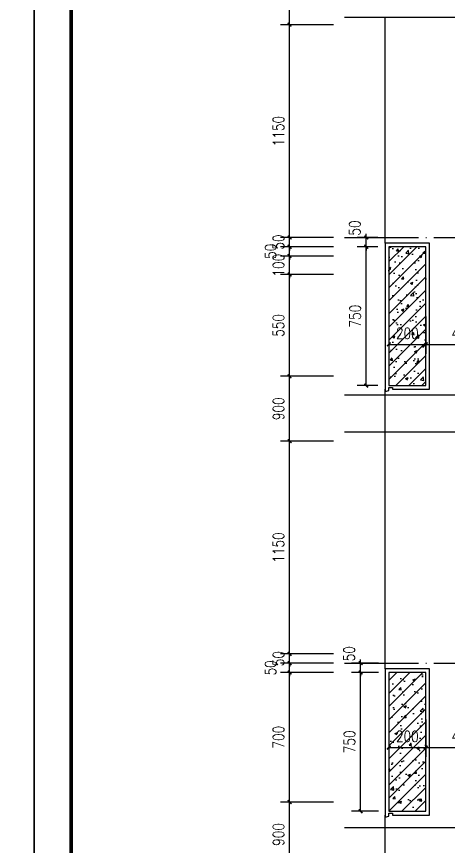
# Model space of a CAD drawing. Extents: x 718358 to 1668613, y -348838 to -159582.
# Drawn here: x 844363 to 846698, y -327452 to -322968 of the extents above; entities that cross this region are included whole.
import ezdxf

# ---------------------------------------------------------------- set-up
doc = ezdxf.new("R2010")
doc.units = 0
doc.header["$LTSCALE"] = 1000
doc.linetypes.add('DOTE', pattern=[2.42, 2, -0.2, 0.02, -0.2])
for name, color, linetype in [('建-可见线', 7, 'Continuous'), ('建-图例填充', 251, 'Continuous'), ('建-图框', 4, 'Continuous'), ('建-墙体', 2, 'Continuous'), ('建-尺寸', 73, 'Continuous'), ('建-符号', 3, 'Continuous'), ('建-轮廓线', 7, 'Continuous'), ('建-轴网', 14, 'DOTE')]:
    doc.layers.add(name, color=color, linetype=linetype)
doc.styles.add('DIM_FONT', font='SIMPLEX.shx', dxfattribs={"width": 0.8, "bigfont": 'GBCBIG.shx'})
doc.dimstyles.new('DIMN20', dxfattribs={"dimscale": 0.2, "dimtxt": 300, "dimasz": 100, "dimexe": 250, "dimexo": 300, "dimgap": 150, "dimtad": 1, "dimdec": 0, "dimzin": 0, "dimdsep": 46, "dimtxsty": 'DIM_FONT', "dimblk": 'ARCHTICK', "dimcen": 0.09, "dimdle": 1, "dimclrt": 7, "dimazin": 2, "dimtfac": 1, "dimtdec": 0, "dimtix": 1, "dimtmove": 2, "dimatfit": 3, "dimldrblk": 'ARCHTICK', "dimfxl": 1, "dimtolj": 1, "dimtzin": 0, "dimarcsym": 0})
pattern_1 = [(45, (-512.56, 0), (-35.355339, 35.355339), []), (50, (-512.56, 0), (143.452037, -12.550427), [15, -165]), (355, (-512.56, 0), (-27.750267, 150.438427), [12, -132]), (100.4514, (-500.6, -1.05), (115.701876, 137.887908), [12.748038, -140.228422]), (46.1842, (-512.56, 40), (213.44821, -33.103803), [22.5, -247.5]), (96.6356, (-494.77, 37.24), (186.93254, 194.823574), [19.12206, -210.3426]), (351.1842, (-512.56, 40), (186.93239, 194.82372), [18, -198]), (21, (-492.56, 30), (119.38141, -80.523778), [15, -165]), (326, (-492.56, 30), (48.663066, 145.03001), [12, -132]), (71.4514, (-482.61, 23.29), (168.044526, 64.5061), [12.748038, -140.228422]), (37.5, (-512.56, 0), (2.431971, 66.5787708), [0, -130.4, 0, -134, 0, -132.5]), (7.5, (-512.56, 0), (52.6139075, 78.8823424), [0, -76.4, 0, -127.4, 0, -50.5]), (327.5, (-557.16, 0), (106.7644872, -4.5109743), [0, -50, 0, -156, 0, -207]), (317.5, (-577.16, 0), (116.637234, 20.020996), [0, -65, 0, -103.6, 0, -147])]

# ---------------------------------------------------------------- blocks, each defined once
blk = doc.blocks.new('_ArchTick')
at = {"color": 0, "linetype": 'ByBlock', "const_width": 0.4}
blk.add_lwpolyline([(-0.5, -0.5), (0.5, 0.5)], dxfattribs=at)
blk = doc.blocks.new('*D1517')
at = {"layer": 'Defpoints', "color": 0, "transparency": 16777216}
for p in [(845839.7, -327211.9), (846136.4, -327211.9), (846136.4, -327562)]:
    blk.add_point(p, dxfattribs=at)
at = {"layer": '建-尺寸', "color": 0, "lineweight": -2, "transparency": 16777216}
for p, q in [((846076.4, -327211.9), (845789.7, -327211.9)), ((845839.7, -327562.2), (845839.7, -327211.7)), ((846076.4, -327562), (845789.7, -327562))]:
    blk.add_line(p, q, dxfattribs=at)
at = {"layer": '建-尺寸', "color": 0, "lineweight": -2, "transparency": 16777216, "xscale": 20, "yscale": 20, "zscale": 20}
for p, rotation in [((845839.7, -327211.9), 90), ((845839.7, -327562), 270)]:
    blk.add_blockref('_ArchTick', p, dxfattribs=dict(at, rotation=rotation))
at = {"layer": '建-尺寸', "color": 7, "transparency": 16777216, "insert": (845779.7, -327387), "char_height": 60, "attachment_point": 5, "rotation": 90, "style": 'DIM_FONT'}
blk.add_mtext('\\A1;900', dxfattribs=at)
blk = doc.blocks.new('*D1518')
at = {"layer": 'Defpoints', "color": 0, "transparency": 16777216}
for p in [(845839.7, -326511.9), (846136.4, -326511.9), (846136.4, -327211.9)]:
    blk.add_point(p, dxfattribs=at)
at = {"layer": '建-尺寸', "color": 0, "lineweight": -2, "transparency": 16777216}
for p, q in [((846076.4, -326511.9), (845789.7, -326511.9)), ((845839.7, -327212.1), (845839.7, -326511.7)), ((846076.4, -327211.9), (845789.7, -327211.9))]:
    blk.add_line(p, q, dxfattribs=at)
at = {"layer": '建-尺寸', "color": 0, "lineweight": -2, "transparency": 16777216, "xscale": 20, "yscale": 20, "zscale": 20}
for p, rotation in [((845839.7, -326511.9), 90), ((845839.7, -327211.9), 270)]:
    blk.add_blockref('_ArchTick', p, dxfattribs=dict(at, rotation=rotation))
at = {"layer": '建-尺寸', "color": 7, "transparency": 16777216, "insert": (845779.7, -326861.9), "char_height": 60, "attachment_point": 5, "rotation": 90, "style": 'DIM_FONT'}
blk.add_mtext('\\A1;700', dxfattribs=at)
blk = doc.blocks.new('*D1519')
at = {"layer": 'Defpoints', "color": 0, "transparency": 16777216}
for p in [(845839.7, -326461.9), (846136.4, -326461.9), (846136.4, -326511.9)]:
    blk.add_point(p, dxfattribs=at)
at = {"layer": '建-尺寸', "color": 0, "lineweight": -2, "transparency": 16777216}
for p, q in [((845839.7, -326461.9), (845839.7, -326441.9)), ((846076.4, -326461.9), (845789.7, -326461.9)), ((845839.7, -326511.9), (845839.7, -326461.9)), ((846076.4, -326511.9), (845789.7, -326511.9)), ((845839.7, -326511.9), (845839.7, -326531.9))]:
    blk.add_line(p, q, dxfattribs=at)
at = {"layer": '建-尺寸', "color": 0, "lineweight": -2, "transparency": 16777216, "xscale": 20, "yscale": 20, "zscale": 20}
for p, rotation in [((845839.7, -326461.9), 270), ((845839.7, -326511.9), 90)]:
    blk.add_blockref('_ArchTick', p, dxfattribs=dict(at, rotation=rotation))
at = {"layer": '建-尺寸', "color": 7, "transparency": 16777216, "insert": (845736.7, -326486.9), "char_height": 60, "attachment_point": 5, "rotation": 90, "style": 'DIM_FONT'}
blk.add_mtext('\\A1;50', dxfattribs=at)
blk = doc.blocks.new('*D1520')
at = {"layer": 'Defpoints', "color": 0, "transparency": 16777216}
for p in [(845839.7, -326411.9), (846136.4, -326411.9), (846136.4, -326461.9)]:
    blk.add_point(p, dxfattribs=at)
at = {"layer": '建-尺寸', "color": 0, "lineweight": -2, "transparency": 16777216}
for p, q in [((846076.4, -326411.9), (845789.7, -326411.9)), ((845839.7, -326411.9), (845839.7, -326391.9)), ((845839.7, -326461.9), (845839.7, -326411.9)), ((846076.4, -326461.9), (845789.7, -326461.9)), ((845839.7, -326461.9), (845839.7, -326481.9))]:
    blk.add_line(p, q, dxfattribs=at)
at = {"layer": '建-尺寸', "color": 0, "lineweight": -2, "transparency": 16777216, "xscale": 20, "yscale": 20, "zscale": 20}
for p, rotation in [((845839.7, -326411.9), 270), ((845839.7, -326461.9), 90)]:
    blk.add_blockref('_ArchTick', p, dxfattribs=dict(at, rotation=rotation))
at = {"layer": '建-尺寸', "color": 7, "transparency": 16777216, "insert": (845779.7, -326436.9), "char_height": 60, "attachment_point": 5, "rotation": 90, "style": 'DIM_FONT'}
blk.add_mtext('\\A1;50', dxfattribs=at)
blk = doc.blocks.new('*D1521')
at = {"layer": 'Defpoints', "color": 0, "transparency": 16777216}
for p in [(845839.7, -325261.9), (846136.4, -325261.9), (846136.4, -326411.9)]:
    blk.add_point(p, dxfattribs=at)
at = {"layer": '建-尺寸', "color": 0, "lineweight": -2, "transparency": 16777216}
for p, q in [((846076.4, -325261.9), (845789.7, -325261.9)), ((845839.7, -326412.1), (845839.7, -325261.7)), ((846076.4, -326411.9), (845789.7, -326411.9))]:
    blk.add_line(p, q, dxfattribs=at)
at = {"layer": '建-尺寸', "color": 0, "lineweight": -2, "transparency": 16777216, "xscale": 20, "yscale": 20, "zscale": 20}
for p, rotation in [((845839.7, -325261.9), 90), ((845839.7, -326411.9), 270)]:
    blk.add_blockref('_ArchTick', p, dxfattribs=dict(at, rotation=rotation))
at = {"layer": '建-尺寸', "color": 7, "transparency": 16777216, "insert": (845779.7, -325836.9), "char_height": 60, "attachment_point": 5, "rotation": 90, "style": 'DIM_FONT'}
blk.add_mtext('\\A1;1150', dxfattribs=at)
blk = doc.blocks.new('*D1522')
at = {"layer": 'Defpoints', "color": 0, "transparency": 16777216}
for p in [(845839.7, -324911.9), (846136.4, -324911.9), (846136.4, -325261.9)]:
    blk.add_point(p, dxfattribs=at)
at = {"layer": '建-尺寸', "color": 0, "lineweight": -2, "transparency": 16777216}
for p, q in [((846076.4, -324911.9), (845789.7, -324911.9)), ((845839.7, -325262.1), (845839.7, -324911.7)), ((846076.4, -325261.9), (845789.7, -325261.9))]:
    blk.add_line(p, q, dxfattribs=at)
at = {"layer": '建-尺寸', "color": 0, "lineweight": -2, "transparency": 16777216, "xscale": 20, "yscale": 20, "zscale": 20}
for p, rotation in [((845839.7, -324911.9), 90), ((845839.7, -325261.9), 270)]:
    blk.add_blockref('_ArchTick', p, dxfattribs=dict(at, rotation=rotation))
at = {"layer": '建-尺寸', "color": 7, "transparency": 16777216, "insert": (845779.7, -325086.9), "char_height": 60, "attachment_point": 5, "rotation": 90, "style": 'DIM_FONT'}
blk.add_mtext('\\A1;900', dxfattribs=at)
blk = doc.blocks.new('*D1523')
at = {"layer": 'Defpoints', "color": 0, "transparency": 16777216}
for p in [(845839.7, -324361.9), (846136.4, -324361.9), (846136.4, -324911.9)]:
    blk.add_point(p, dxfattribs=at)
at = {"layer": '建-尺寸', "color": 0, "lineweight": -2, "transparency": 16777216}
for p, q in [((846076.4, -324361.9), (845789.7, -324361.9)), ((845839.7, -324912.1), (845839.7, -324361.7)), ((846076.4, -324911.9), (845789.7, -324911.9))]:
    blk.add_line(p, q, dxfattribs=at)
at = {"layer": '建-尺寸', "color": 0, "lineweight": -2, "transparency": 16777216, "xscale": 20, "yscale": 20, "zscale": 20}
for p, rotation in [((845839.7, -324361.9), 90), ((845839.7, -324911.9), 270)]:
    blk.add_blockref('_ArchTick', p, dxfattribs=dict(at, rotation=rotation))
at = {"layer": '建-尺寸', "color": 7, "transparency": 16777216, "insert": (845779.7, -324636.9), "char_height": 60, "attachment_point": 5, "rotation": 90, "style": 'DIM_FONT'}
blk.add_mtext('\\A1;550', dxfattribs=at)
blk = doc.blocks.new('*D1524')
at = {"layer": 'Defpoints', "color": 0, "transparency": 16777216}
for p in [(845839.7, -324261.9), (846136.4, -324261.9), (846136.4, -324361.9)]:
    blk.add_point(p, dxfattribs=at)
at = {"layer": '建-尺寸', "color": 0, "lineweight": -2, "transparency": 16777216}
for p, q in [((846076.4, -324261.9), (845789.7, -324261.9)), ((845839.7, -324261.9), (845839.7, -324241.9)), ((845839.7, -324361.9), (845839.7, -324261.9)), ((846076.4, -324361.9), (845789.7, -324361.9)), ((845839.7, -324361.9), (845839.7, -324381.9))]:
    blk.add_line(p, q, dxfattribs=at)
at = {"layer": '建-尺寸', "color": 0, "lineweight": -2, "transparency": 16777216, "xscale": 20, "yscale": 20, "zscale": 20}
for p, rotation in [((845839.7, -324261.9), 270), ((845839.7, -324361.9), 90)]:
    blk.add_blockref('_ArchTick', p, dxfattribs=dict(at, rotation=rotation))
at = {"layer": '建-尺寸', "color": 7, "transparency": 16777216, "insert": (845779.7, -324311.9), "char_height": 60, "attachment_point": 5, "rotation": 90, "style": 'DIM_FONT'}
blk.add_mtext('\\A1;100', dxfattribs=at)
blk = doc.blocks.new('*D1525')
at = {"layer": 'Defpoints', "color": 0, "transparency": 16777216}
for p in [(845839.7, -324211.9), (846136.4, -324211.9), (846136.4, -324261.9)]:
    blk.add_point(p, dxfattribs=at)
at = {"layer": '建-尺寸', "color": 0, "lineweight": -2, "transparency": 16777216}
for p, q in [((846076.4, -324211.9), (845789.7, -324211.9)), ((845839.7, -324211.9), (845839.7, -324191.9)), ((845839.7, -324261.9), (845839.7, -324211.9)), ((846076.4, -324261.9), (845789.7, -324261.9)), ((845839.7, -324261.9), (845839.7, -324281.9))]:
    blk.add_line(p, q, dxfattribs=at)
at = {"layer": '建-尺寸', "color": 0, "lineweight": -2, "transparency": 16777216, "xscale": 20, "yscale": 20, "zscale": 20}
for p, rotation in [((845839.7, -324211.9), 270), ((845839.7, -324261.9), 90)]:
    blk.add_blockref('_ArchTick', p, dxfattribs=dict(at, rotation=rotation))
at = {"layer": '建-尺寸', "color": 7, "transparency": 16777216, "insert": (845736.7, -324236.9), "char_height": 60, "attachment_point": 5, "rotation": 90, "style": 'DIM_FONT'}
blk.add_mtext('\\A1;50', dxfattribs=at)
blk = doc.blocks.new('*D1526')
at = {"layer": 'Defpoints', "color": 0, "transparency": 16777216}
for p in [(845839.7, -324161.9), (846136.4, -324161.9), (846136.4, -324211.9)]:
    blk.add_point(p, dxfattribs=at)
at = {"layer": '建-尺寸', "color": 0, "lineweight": -2, "transparency": 16777216}
for p, q in [((846076.4, -324161.9), (845789.7, -324161.9)), ((845839.7, -324161.9), (845839.7, -324141.9)), ((845839.7, -324211.9), (845839.7, -324161.9)), ((846076.4, -324211.9), (845789.7, -324211.9)), ((845839.7, -324211.9), (845839.7, -324231.9))]:
    blk.add_line(p, q, dxfattribs=at)
at = {"layer": '建-尺寸', "color": 0, "lineweight": -2, "transparency": 16777216, "xscale": 20, "yscale": 20, "zscale": 20}
for p, rotation in [((845839.7, -324161.9), 270), ((845839.7, -324211.9), 90)]:
    blk.add_blockref('_ArchTick', p, dxfattribs=dict(at, rotation=rotation))
at = {"layer": '建-尺寸', "color": 7, "transparency": 16777216, "insert": (845779.7, -324186.9), "char_height": 60, "attachment_point": 5, "rotation": 90, "style": 'DIM_FONT'}
blk.add_mtext('\\A1;50', dxfattribs=at)
blk = doc.blocks.new('*D1527')
at = {"layer": 'Defpoints', "color": 0, "transparency": 16777216}
for p in [(845839.7, -323012), (846136.4, -323012), (846136.4, -324161.9)]:
    blk.add_point(p, dxfattribs=at)
at = {"layer": '建-尺寸', "color": 0, "lineweight": -2, "transparency": 16777216}
for p, q in [((846076.4, -323012), (845789.7, -323012)), ((845839.7, -324162.1), (845839.7, -323011.8)), ((846076.4, -324161.9), (845789.7, -324161.9))]:
    blk.add_line(p, q, dxfattribs=at)
at = {"layer": '建-尺寸', "color": 0, "lineweight": -2, "transparency": 16777216, "xscale": 20, "yscale": 20, "zscale": 20}
for p, rotation in [((845839.7, -323012), 90), ((845839.7, -324161.9), 270)]:
    blk.add_blockref('_ArchTick', p, dxfattribs=dict(at, rotation=rotation))
at = {"layer": '建-尺寸', "color": 7, "transparency": 16777216, "insert": (845779.7, -323587), "char_height": 60, "attachment_point": 5, "rotation": 90, "style": 'DIM_FONT'}
blk.add_mtext('\\A1;1150', dxfattribs=at)
blk = doc.blocks.new('*D1528')
at = {"layer": 'Defpoints', "color": 0, "transparency": 16777216}
for p in [(845839.7, -322721.5), (846136.4, -322721.5), (846136.4, -323012)]:
    blk.add_point(p, dxfattribs=at)
at = {"layer": '建-尺寸', "color": 0, "lineweight": -2, "transparency": 16777216}
for p, q in [((846076.4, -322721.5), (845789.7, -322721.5)), ((845839.7, -323012.2), (845839.7, -322721.3)), ((846076.4, -323012), (845789.7, -323012))]:
    blk.add_line(p, q, dxfattribs=at)
at = {"layer": '建-尺寸', "color": 0, "lineweight": -2, "transparency": 16777216, "xscale": 20, "yscale": 20, "zscale": 20}
for p, rotation in [((845839.7, -322721.5), 90), ((845839.7, -323012), 270)]:
    blk.add_blockref('_ArchTick', p, dxfattribs=dict(at, rotation=rotation))
at = {"layer": '建-尺寸', "color": 7, "transparency": 16777216, "insert": (845779.7, -322866.7), "char_height": 60, "attachment_point": 5, "rotation": 90, "style": 'DIM_FONT'}
blk.add_mtext('\\A1;950', dxfattribs=at)
blk = doc.blocks.new('*D1547')
at = {"layer": 'Defpoints', "color": 0, "transparency": 16777216}
for p in [(846223.7, -326461.9), (846380.9, -326461.9), (846380.9, -326511.9)]:
    blk.add_point(p, dxfattribs=at)
at = {"layer": '建-尺寸', "color": 0, "lineweight": -2, "transparency": 16777216}
for p, q in [((846223.7, -326461.9), (846223.7, -326441.9)), ((846320.9, -326461.9), (846173.7, -326461.9)), ((846223.7, -326511.9), (846223.7, -326461.9)), ((846320.9, -326511.9), (846173.7, -326511.9)), ((846223.7, -326511.9), (846223.7, -326531.9))]:
    blk.add_line(p, q, dxfattribs=at)
at = {"layer": '建-尺寸', "color": 0, "lineweight": -2, "transparency": 16777216, "xscale": 20, "yscale": 20, "zscale": 20}
for p, rotation in [((846223.7, -326461.9), 270), ((846223.7, -326511.9), 90)]:
    blk.add_blockref('_ArchTick', p, dxfattribs=dict(at, rotation=rotation))
at = {"layer": '建-尺寸', "color": 7, "transparency": 16777216, "insert": (846161.7, -326410.9), "char_height": 60, "attachment_point": 5, "rotation": 90, "style": 'DIM_FONT'}
blk.add_mtext('\\A1;50', dxfattribs=at)
blk = doc.blocks.new('*D1548')
at = {"layer": 'Defpoints', "color": 0, "transparency": 16777216}
for p in [(846223.7, -326511.9), (846380.9, -326511.9), (846380.9, -327261.9)]:
    blk.add_point(p, dxfattribs=at)
at = {"layer": '建-尺寸', "color": 0, "lineweight": -2, "transparency": 16777216}
for p, q in [((846320.9, -326511.9), (846173.7, -326511.9)), ((846223.7, -327262.1), (846223.7, -326511.7)), ((846320.9, -327261.9), (846173.7, -327261.9))]:
    blk.add_line(p, q, dxfattribs=at)
at = {"layer": '建-尺寸', "color": 0, "lineweight": -2, "transparency": 16777216, "xscale": 20, "yscale": 20, "zscale": 20}
for p, rotation in [((846223.7, -326511.9), 90), ((846223.7, -327261.9), 270)]:
    blk.add_blockref('_ArchTick', p, dxfattribs=dict(at, rotation=rotation))
at = {"layer": '建-尺寸', "color": 7, "transparency": 16777216, "insert": (846163.7, -326886.9), "char_height": 60, "attachment_point": 5, "rotation": 90, "style": 'DIM_FONT'}
blk.add_mtext('\\A1;750', dxfattribs=at)
blk = doc.blocks.new('*D1549')
at = {"layer": 'Defpoints', "color": 0, "transparency": 16777216}
for p in [(846254.2, -324211.9), (846376.3, -324211.9), (846376.3, -324961.9)]:
    blk.add_point(p, dxfattribs=at)
at = {"layer": '建-尺寸', "color": 0, "lineweight": -2, "transparency": 16777216}
for p, q in [((846316.3, -324211.9), (846204.2, -324211.9)), ((846254.2, -324962.1), (846254.2, -324211.7)), ((846316.3, -324961.9), (846204.2, -324961.9))]:
    blk.add_line(p, q, dxfattribs=at)
at = {"layer": '建-尺寸', "color": 0, "lineweight": -2, "transparency": 16777216, "xscale": 20, "yscale": 20, "zscale": 20}
for p, rotation in [((846254.2, -324211.9), 90), ((846254.2, -324961.9), 270)]:
    blk.add_blockref('_ArchTick', p, dxfattribs=dict(at, rotation=rotation))
at = {"layer": '建-尺寸', "color": 7, "transparency": 16777216, "insert": (846194.2, -324586.9), "char_height": 60, "attachment_point": 5, "rotation": 90, "style": 'DIM_FONT'}
blk.add_mtext('\\A1;750', dxfattribs=at)
blk = doc.blocks.new('*D1550')
at = {"layer": 'Defpoints', "color": 0, "transparency": 16777216}
for p in [(846254.2, -324161.9), (846376.3, -324161.9), (846376.3, -324211.9)]:
    blk.add_point(p, dxfattribs=at)
at = {"layer": '建-尺寸', "color": 0, "lineweight": -2, "transparency": 16777216}
for p, q in [((846316.3, -324161.9), (846204.2, -324161.9)), ((846254.2, -324161.9), (846254.2, -324141.9)), ((846254.2, -324211.9), (846254.2, -324161.9)), ((846316.3, -324211.9), (846204.2, -324211.9)), ((846254.2, -324211.9), (846254.2, -324231.9))]:
    blk.add_line(p, q, dxfattribs=at)
at = {"layer": '建-尺寸', "color": 0, "lineweight": -2, "transparency": 16777216, "xscale": 20, "yscale": 20, "zscale": 20}
for p, rotation in [((846254.2, -324161.9), 270), ((846254.2, -324211.9), 90)]:
    blk.add_blockref('_ArchTick', p, dxfattribs=dict(at, rotation=rotation))
at = {"layer": '建-尺寸', "color": 7, "transparency": 16777216, "insert": (846192.2, -324110.9), "char_height": 60, "attachment_point": 5, "rotation": 90, "style": 'DIM_FONT'}
blk.add_mtext('\\A1;50', dxfattribs=at)
blk = doc.blocks.new('*D1640')
at = {"layer": 'Defpoints', "color": 0, "transparency": 16777216}
for p in [(846376.3, -326705.9), (846576.3, -326705.9), (846576.3, -326917.4)]:
    blk.add_point(p, dxfattribs=at)
at = {"layer": '建-尺寸', "color": 0, "lineweight": -2, "transparency": 16777216}
for p, q in [((846376.3, -326765.9), (846376.3, -326967.4)), ((846576.3, -326765.9), (846576.3, -326967.4)), ((846376.1, -326917.4), (846576.5, -326917.4))]:
    blk.add_line(p, q, dxfattribs=at)
at = {"layer": '建-尺寸', "color": 0, "lineweight": -2, "transparency": 16777216, "xscale": 20, "yscale": 20, "zscale": 20, "rotation": 180}
blk.add_blockref('_ArchTick', (846376.3, -326917.4), dxfattribs=at)
at = {"layer": '建-尺寸', "color": 0, "lineweight": -2, "transparency": 16777216, "xscale": 20, "yscale": 20, "zscale": 20}
blk.add_blockref('_ArchTick', (846576.3, -326917.4), dxfattribs=at)
at = {"layer": '建-尺寸', "color": 7, "transparency": 16777216, "insert": (846476.3, -326857.4), "char_height": 60, "attachment_point": 5, "style": 'DIM_FONT'}
blk.add_mtext('\\A1;200', dxfattribs=at)
blk = doc.blocks.new('*D1641')
at = {"layer": 'Defpoints', "color": 0, "transparency": 16777216}
for p in [(846576.3, -326705.9), (846976.3, -326705.9), (846976.3, -326917.4)]:
    blk.add_point(p, dxfattribs=at)
at = {"layer": '建-尺寸', "color": 0, "lineweight": -2, "transparency": 16777216}
for p, q in [((846576.3, -326765.9), (846576.3, -326967.4)), ((846976.3, -326765.9), (846976.3, -326967.4)), ((846576.1, -326917.4), (846976.5, -326917.4))]:
    blk.add_line(p, q, dxfattribs=at)
at = {"layer": '建-尺寸', "color": 0, "lineweight": -2, "transparency": 16777216, "xscale": 20, "yscale": 20, "zscale": 20, "rotation": 180}
blk.add_blockref('_ArchTick', (846576.3, -326917.4), dxfattribs=at)
at = {"layer": '建-尺寸', "color": 0, "lineweight": -2, "transparency": 16777216, "xscale": 20, "yscale": 20, "zscale": 20}
blk.add_blockref('_ArchTick', (846976.3, -326917.4), dxfattribs=at)
at = {"layer": '建-尺寸', "color": 7, "transparency": 16777216, "insert": (846776.3, -326857.4), "char_height": 60, "attachment_point": 5, "style": 'DIM_FONT'}
blk.add_mtext('\\A1;400', dxfattribs=at)
blk = doc.blocks.new('*D1646')
at = {"layer": 'Defpoints', "color": 0, "transparency": 16777216}
for p in [(846376.3, -324528), (846576.3, -324528), (846576.3, -324739.6)]:
    blk.add_point(p, dxfattribs=at)
at = {"layer": '建-尺寸', "color": 0, "lineweight": -2, "transparency": 16777216}
for p, q in [((846376.3, -324588), (846376.3, -324789.6)), ((846576.3, -324588), (846576.3, -324789.6)), ((846376.1, -324739.6), (846576.5, -324739.6))]:
    blk.add_line(p, q, dxfattribs=at)
at = {"layer": '建-尺寸', "color": 0, "lineweight": -2, "transparency": 16777216, "xscale": 20, "yscale": 20, "zscale": 20, "rotation": 180}
blk.add_blockref('_ArchTick', (846376.3, -324739.6), dxfattribs=at)
at = {"layer": '建-尺寸', "color": 0, "lineweight": -2, "transparency": 16777216, "xscale": 20, "yscale": 20, "zscale": 20}
blk.add_blockref('_ArchTick', (846576.3, -324739.6), dxfattribs=at)
at = {"layer": '建-尺寸', "color": 7, "transparency": 16777216, "insert": (846476.3, -324679.6), "char_height": 60, "attachment_point": 5, "style": 'DIM_FONT'}
blk.add_mtext('\\A1;200', dxfattribs=at)
blk = doc.blocks.new('*D1647')
at = {"layer": 'Defpoints', "color": 0, "transparency": 16777216}
for p in [(846576.3, -324528), (846976.3, -324528), (846976.3, -324739.6)]:
    blk.add_point(p, dxfattribs=at)
at = {"layer": '建-尺寸', "color": 0, "lineweight": -2, "transparency": 16777216}
for p, q in [((846576.3, -324588), (846576.3, -324789.6)), ((846976.3, -324588), (846976.3, -324789.6)), ((846576.1, -324739.6), (846976.5, -324739.6))]:
    blk.add_line(p, q, dxfattribs=at)
at = {"layer": '建-尺寸', "color": 0, "lineweight": -2, "transparency": 16777216, "xscale": 20, "yscale": 20, "zscale": 20, "rotation": 180}
blk.add_blockref('_ArchTick', (846576.3, -324739.6), dxfattribs=at)
at = {"layer": '建-尺寸', "color": 0, "lineweight": -2, "transparency": 16777216, "xscale": 20, "yscale": 20, "zscale": 20}
blk.add_blockref('_ArchTick', (846976.3, -324739.6), dxfattribs=at)
at = {"layer": '建-尺寸', "color": 7, "transparency": 16777216, "insert": (846776.3, -324679.6), "char_height": 60, "attachment_point": 5, "style": 'DIM_FONT'}
blk.add_mtext('\\A1;400', dxfattribs=at)

msp = doc.modelspace()

# ---------------------------------------------------------------- hatches: boundary and pattern name
at = {"layer": '建-图例填充'}
h = msp.add_hatch(dxfattribs=at)
h.set_pattern_fill('钢筋混凝土', color=256, scale=20, style=0)
h.set_pattern_definition(pattern_1)
h.paths.add_polyline_path([(846376.3, -324961.9), (846576.3, -324961.9), (846576.3, -324211.9), (846376.3, -324211.9)])
h.paths.add_polyline_path([(847576.3, -324261.9), (846976.3, -324261.9), (846976.3, -324911.9), (847176.3, -324911.9), (847176.3, -324361.9), (848626.5, -324361.9), (848626.5, -324261.9), (847696.3, -324261.9), (847696.3, -324161.9), (847661.3, -324161.9), (847671.3, -324176.9), (847671.3, -324196.9), (847661.3, -324196.9), (847661.3, -324256.9), (847648.8, -324256.9), (847648.8, -324251.9), (847656.3, -324251.9), (847656.3, -324201.9), (847606.3, -324201.9), (847606.3, -324251.9), (847613.8, -324251.9), (847613.8, -324256.9), (847601.3, -324256.9), (847601.3, -324196.9), (847591.3, -324196.9), (847591.3, -324176.9), (847601.3, -324161.9), (847576.3, -324161.9)])
h = msp.add_hatch(dxfattribs=at)
h.set_pattern_fill('钢筋混凝土', color=256, scale=20, style=0)
h.set_pattern_definition(pattern_1)
h.paths.add_polyline_path([(846376.3, -327261.9), (846576.3, -327261.9), (846576.3, -326511.9), (846376.3, -326511.9)])
h.paths.add_polyline_path([(847576.3, -326561.9), (846976.3, -326561.9), (846976.3, -327211.9), (847176.3, -327211.9), (847176.3, -326661.9), (848626.5, -326661.9), (848626.5, -326561.9), (847696.3, -326561.9), (847696.3, -326411.9), (847661.3, -326411.9), (847671.3, -326426.9), (847671.3, -326446.9), (847661.3, -326446.9), (847661.3, -326506.9), (847648.8, -326506.9), (847648.8, -326501.9), (847656.3, -326501.9), (847656.3, -326451.9), (847606.3, -326451.9), (847606.3, -326501.9), (847613.8, -326501.9), (847613.8, -326506.9), (847601.3, -326506.9), (847601.3, -326446.9), (847591.3, -326446.9), (847591.3, -326426.9), (847601.3, -326411.9), (847576.3, -326411.9)])

# ---------------------------------------------------------------- linework, layer by layer
at = {"layer": '建-可见线'}
for points in [[(846356.3, -324981.9), (846356.3, -324993.6), (846356.3, -324993.6), (846376.3, -324988.5), (846376.3, -324981.9), (846376.3, -324971.9), (846396.3, -324971.9), (846396.3, -324981.9), (846596.3, -324981.9), (846596.3, -324191.9), (846356.3, -324191.9), (846356.3, -324981.9), (846356.3, -324981.9)], [(846356.3, -327281.9), (846356.3, -327293.6), (846356.3, -327293.6), (846376.3, -327288.5), (846376.3, -327281.9), (846376.3, -327271.9), (846396.3, -327271.9), (846396.3, -327281.9), (846596.3, -327281.9), (846596.3, -326491.9), (846356.3, -326491.9), (846356.3, -327281.9), (846356.3, -327281.9)]]:
    msp.add_lwpolyline(points, close=True, dxfattribs=at)
at = {"layer": '建-图框'}
for points in [[(832578.5, -319851.3), (832578.5, -336671.3), (844458.5, -336671.3), (844458.5, -319851.3)], [(844458.5, -319851.3), (844458.5, -336671.3), (856338.5, -336671.3), (856338.5, -319851.3)]]:
    msp.add_lwpolyline(points, close=True, dxfattribs=at)
at = {"layer": '建-图框', "const_width": 20}
msp.add_lwpolyline([(844658.5, -320351.3), (844658.5, -336471.3), (856138.5, -336471.3), (856138.5, -320351.3)], close=True, dxfattribs=at)
at = {"layer": '建-墙体'}
for points in [[(846576.3, -324211.9), (846376.3, -324211.9), (846376.3, -324961.9), (846576.3, -324961.9)], [(846576.3, -326511.9), (846376.3, -326511.9), (846376.3, -327261.9), (846576.3, -327261.9)]]:
    msp.add_lwpolyline(points, close=True, dxfattribs=at)
at = {"layer": '建-符号'}
for points in [[(848626.5, -322972.8), (847403.9, -322972.8), (847388.7, -323014.8), (847373.8, -322930.8), (847358.9, -322972.8), (846136.4, -322972.8)], [(848626.5, -325013.6), (847403.9, -325013.6), (847388.7, -325055.6), (847373.8, -324971.6), (847358.9, -325013.6), (846136.4, -325013.6)], [(848626.5, -325213.6), (847403.9, -325213.6), (847388.7, -325255.6), (847373.8, -325171.6), (847358.9, -325213.6), (846136.4, -325213.6)], [(848626.5, -327351.5), (847403.9, -327351.5), (847388.7, -327393.5), (847373.8, -327309.5), (847358.9, -327351.5), (846136.4, -327351.5)]]:
    msp.add_lwpolyline(points, dxfattribs=at)
at = {"layer": '建-轮廓线', "color": 253}
for p, q in [((846356.3, -324191.9), (846356.3, -322972.8)), ((846356.3, -326491.9), (846356.3, -324981.9)), ((846356.3, -331091.9), (846356.3, -327281.9))]:
    msp.add_line(p, q, dxfattribs=at)
at = {"layer": '建-轴网', "ltscale": 0.2}
for p, q in [((846136.4, -324161.9), (850558.1, -324161.9)), ((846136.4, -324161.9), (850558.1, -324161.9)), ((846136.4, -326461.9), (850558.1, -326461.9)), ((846136.4, -326461.9), (850558.1, -326461.9))]:
    msp.add_line(p, q, dxfattribs=at)

# ---------------------------------------------------------------- dimensions: what is measured, and where the dimension line sits
at = {"layer": '建-尺寸'}
for p1, p2, text, picture, middle in [((846136.4, -323012), (846136.4, -322721.5), '950', '*D1528', (845779.7, -322866.7)), ((846136.4, -325261.9), (846136.4, -324911.9), '900', '*D1522', (845779.7, -325086.9)), ((846136.4, -327562), (846136.4, -327211.9), '900', '*D1517', (845779.7, -327387))]:
    dim = msp.add_aligned_dim(p1=p1, p2=p2, distance=296.7, text=text, dimstyle='DIMN20', dxfattribs=at)
    dim.commit()
    dim.dimension.update_dxf_attribs({"geometry": picture, "text_midpoint": middle})
for p1, p2, distance, picture, middle in [((846136.4, -324161.9), (846136.4, -323012), 296.7, '*D1527', (845779.7, -323587)), ((846136.4, -324211.9), (846136.4, -324161.9), 296.7, '*D1526', (845779.7, -324186.9)), ((846376.3, -324961.9), (846376.3, -324211.9), 122.1, '*D1549', (846194.2, -324586.9)), ((846136.4, -324361.9), (846136.4, -324261.9), 296.7, '*D1524', (845779.7, -324311.9)), ((846136.4, -324911.9), (846136.4, -324361.9), 296.7, '*D1523', (845779.7, -324636.9)), ((846376.3, -324528), (846576.3, -324528), -211.6, '*D1646', (846476.3, -324679.6)), ((846576.3, -324528), (846976.3, -324528), -211.6, '*D1647', (846776.3, -324679.6)), ((846136.4, -326411.9), (846136.4, -325261.9), 296.7, '*D1521', (845779.7, -325836.9)), ((846136.4, -326461.9), (846136.4, -326411.9), 296.7, '*D1520', (845779.7, -326436.9)), ((846136.4, -327211.9), (846136.4, -326511.9), 296.7, '*D1518', (845779.7, -326861.9)), ((846380.9, -327261.9), (846380.9, -326511.9), 157.2, '*D1548', (846163.7, -326886.9)), ((846376.3, -326705.9), (846576.3, -326705.9), -211.6, '*D1640', (846476.3, -326857.4)), ((846576.3, -326705.9), (846976.3, -326705.9), -211.6, '*D1641', (846776.3, -326857.4))]:
    dim = msp.add_aligned_dim(p1=p1, p2=p2, distance=distance, dimstyle='DIMN20', dxfattribs=at)
    dim.commit()
    dim.dimension.update_dxf_attribs({"geometry": picture, "text_midpoint": middle})
for base, p1, p2, picture, middle in [((846254.2, -324161.9), (846376.3, -324211.9), (846376.3, -324161.9), '*D1550', (846192.2, -324110.9)), ((845839.7, -324211.9), (846136.4, -324261.9), (846136.4, -324211.9), '*D1525', (845736.7, -324236.9)), ((846223.7, -326461.9), (846380.9, -326511.9), (846380.9, -326461.9), '*D1547', (846161.7, -326410.9)), ((845839.7, -326461.9), (846136.4, -326511.9), (846136.4, -326461.9), '*D1519', (845736.7, -326486.9))]:
    dim = msp.add_linear_dim(base=base, p1=p1, p2=p2, angle=90, dimstyle='DIMN20', dxfattribs=at)
    dim.commit()
    dim.dimension.update_dxf_attribs({"geometry": picture, "text_midpoint": middle, "dimtype": 161})

doc.saveas('drawing.dxf')
